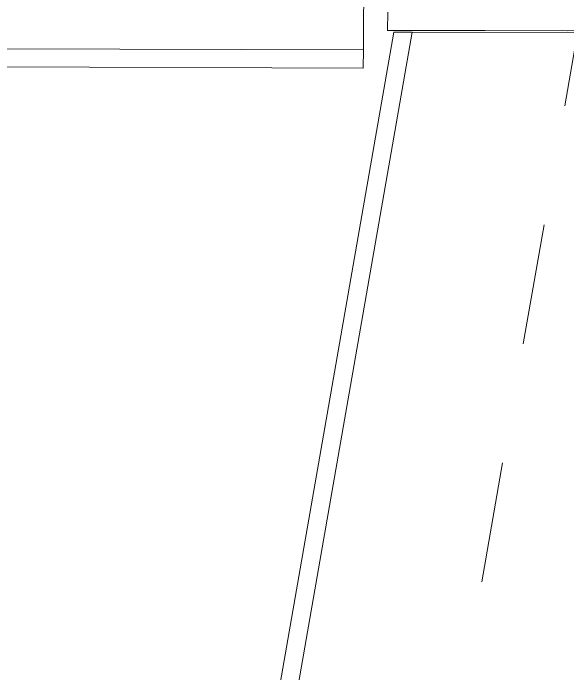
# Model space of a CAD drawing. Header units: metres. Extents: x -1150 to -1098, y 3 to 550.
# Drawn here: x -1136.343 to -1135.884, y 543.342 to 543.889 of the extents above; entities that cross this region are included whole.
import ezdxf

# ---------------------------------------------------------------- set-up
doc = ezdxf.new("R2010")
doc.units = ezdxf.units.M
doc.linetypes.add('JacobsDash', pattern=[0.0045, 0.003, -0.0015])
for name, color, linetype, lineweight in [('A-FLOR', 7, 'Continuous', 50), ('A-FLOR-HDLN', 7, 'JacobsDash', 18), ('A-WALL', 7, 'Continuous', 50)]:
    doc.layers.add(name, color=color, linetype=linetype, lineweight=lineweight)

# ---------------------------------------------------------------- blocks, each defined once
blk = doc.blocks.new('North_Wall - North_Wall-6845343-DRG-2873131 - DECK REINFORCEMENT PLAN')
at = {"layer": 'A-WALL', "color": 252, "lineweight": 13, "true_color": 0x888888}
for p, q in [((200.8685, 1234.72408), (233.84215, 1237.6089)), ((233.84602, 1237.59418), (233.84215, 1237.6089)), ((233.84602, 1237.59418), (200.86981, 1234.70914)), ((233.91522, 1237.33056), (233.84602, 1237.59418))]:
    blk.add_line(p, q, dxfattribs=at)

msp = doc.modelspace()

# ---------------------------------------------------------------- linework, layer by layer
at = {"layer": 'A-FLOR', "color": 252, "lineweight": 13, "true_color": 0x888888}
for p, q in [((-1136.05312, 543.85869), (-1145.84094, 543.88923)), ((-1136.03306, 543.875), (-1136.03301, 543.89)), ((-1136.03306, 543.875), (-1136.03306, 543.87488)), ((-1135.754, 543.87415), (-1136.03306, 543.875)), ((-1135.8839, 543.87442), (-1136.03306, 543.87488)), ((-1136.05318, 543.84369), (-1145.84094, 543.87422)), ((-1136.05312, 543.85869), (-1136.05318, 543.84369))]:
    msp.add_line(p, q, dxfattribs=at)
at = {"layer": 'A-FLOR', "color": 252, "lineweight": 13, "true_color": 0x888888, "flags": 128}
msp.add_lwpolyline([(-1136.05186, 544.19697), (-1136.05211, 544.12931), (-1136.05237, 544.06166), (-1136.05262, 543.994), (-1136.05287, 543.92635), (-1136.05312, 543.85869)], dxfattribs=at)
at = {"layer": 'A-FLOR-HDLN', "color": 252, "lineweight": 13, "true_color": 0x888888}
msp.add_line((-1136.03306, 543.875), (-1136.03306, 543.87488), dxfattribs=at)
at = {"layer": 'A-FLOR-HDLN', "lineweight": 13}
msp.add_line((-1141.79076, 509.92281), (-1135.87588, 543.87284), dxfattribs=at)

# ---------------------------------------------------------------- block references
at = {"layer": 'A-WALL', "color": 252, "lineweight": 13, "true_color": 0x888888, "rotation": 75.11694444444437}
msp.add_blockref('North_Wall - North_Wall-6845343-DRG-2873131 - DECK REINFORCEMENT PLAN', (0, 0), dxfattribs=at)

doc.saveas('drawing.dxf')
